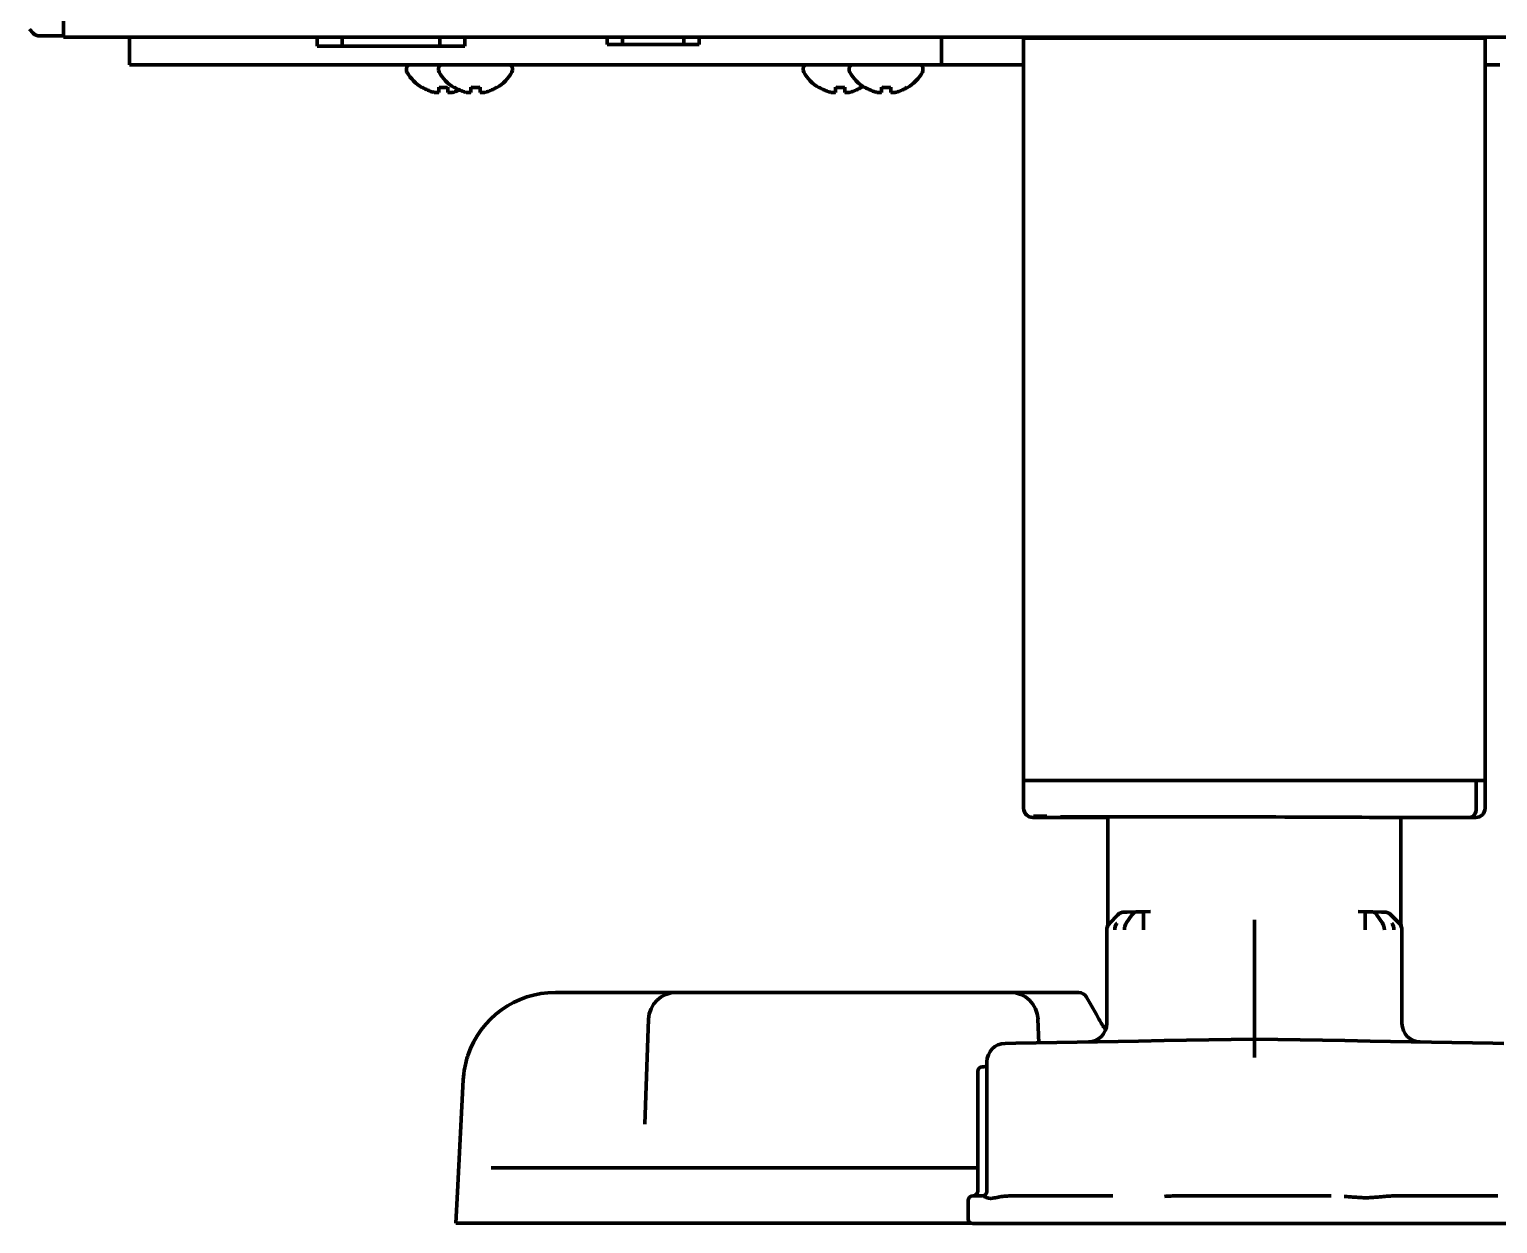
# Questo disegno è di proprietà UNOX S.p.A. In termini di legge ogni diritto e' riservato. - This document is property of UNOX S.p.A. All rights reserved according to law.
# Model space of a CAD drawing. Header units: inches. Extents: x -2898 to 7248, y 606 to 5598.
# Drawn here: x 1019.3 to 1178.4, y 2233.3 to 2362.7 of the extents above; entities that cross this region are included whole.
import ezdxf

# ---------------------------------------------------------------- set-up
doc = ezdxf.new("R2010")
doc.units = ezdxf.units.IN

msp = doc.modelspace()

# ---------------------------------------------------------------- linework, layer by layer
at = {"linetype": 'Continuous', "lineweight": 70}
for p, q in [((1023.02, 2363.64), (1023.02, 2361.84)), ((1019.32, 2362.68), (1019.73, 2362.26)), ((1020.44, 2361.97), (1023.02, 2361.97)), ((1194.04, 2361.84), (1023.02, 2361.84)), ((1030.16, 2361.84), (1030.16, 2358.84)), ((1050.52, 2361.84), (1050.52, 2360.84)), ((1053.23, 2360.84), (1053.23, 2361.84)), ((1063.81, 2361.84), (1063.81, 2360.84)), ((1066.52, 2360.84), (1066.52, 2361.84)), ((1081.92, 2361.84), (1081.92, 2361.04)), ((1083.61, 2361.04), (1083.61, 2361.84)), ((1090.24, 2361.84), (1090.24, 2361.04)), ((1091.92, 2361.04), (1091.92, 2361.84)), ((1118.16, 2361.84), (1118.16, 2358.84)), ((1127.07, 2361.74), (1127.07, 2361.84)), ((1127.07, 2361.74), (1128.87, 2361.74)), ((1127.07, 2281.29), (1127.07, 2361.74)), ((1128.27, 2361.74), (1128.27, 2361.84)), ((1128.87, 2361.74), (1175.27, 2361.74)), ((1175.27, 2361.74), (1177.07, 2361.74)), ((1175.87, 2361.74), (1175.87, 2361.84)), ((1177.07, 2361.74), (1177.07, 2361.84)), ((1177.07, 2361.74), (1177.07, 2281.29)), ((1053.23, 2360.84), (1050.52, 2360.84)), ((1053.23, 2360.84), (1063.81, 2360.84)), ((1063.81, 2360.84), (1066.52, 2360.84)), ((1083.61, 2361.04), (1081.92, 2361.04)), ((1090.24, 2361.04), (1083.61, 2361.04)), ((1091.92, 2361.04), (1090.24, 2361.04)), ((1030.16, 2358.84), (1033.16, 2358.84)), ((1033.16, 2358.84), (1110.16, 2358.84)), ((1060.18, 2358.44), (1060.18, 2358.24)), ((1063.66, 2358.44), (1063.66, 2358.24)), ((1071.66, 2358.24), (1071.66, 2358.44)), ((1103.18, 2358.44), (1103.18, 2358.24)), ((1108.16, 2358.44), (1108.16, 2358.24)), ((1110.16, 2358.84), (1118.16, 2358.84)), ((1116.16, 2358.24), (1116.16, 2358.44)), ((1118.16, 2358.84), (1126.16, 2358.84)), ((1126.16, 2358.84), (1127.07, 2358.84)), ((1177.07, 2358.84), (1178.66, 2358.84)), ((1061.88, 2356.37), (1061.88, 2356.4)), ((1065.36, 2356.37), (1065.36, 2356.4)), ((1069.96, 2356.4), (1069.96, 2356.37)), ((1104.88, 2356.37), (1104.88, 2356.4)), ((1109.48, 2356.4), (1109.48, 2356.37)), ((1109.86, 2356.37), (1109.86, 2356.4)), ((1114.46, 2356.4), (1114.46, 2356.37)), ((1127.07, 2278.44), (1127.07, 2281.29)), ((1127.07, 2281.29), (1128.87, 2281.29)), ((1128.87, 2281.29), (1175.27, 2281.29)), ((1175.27, 2281.29), (1177.07, 2281.29)), ((1176.11, 2281.29), (1176.11, 2278.29)), ((1176.11, 2281.29), (1176.11, 2278.29)), ((1177.07, 2278.3), (1177.07, 2281.29)), ((1127.07, 2278.44), (1127.07, 2278.3)), ((1128.51, 2277.29), (1128.73, 2277.29)), ((1128.51, 2277.29), (1128.73, 2277.29)), ((1128.74, 2277.29), (1136.2, 2277.29)), ((1128.74, 2277.29), (1136.2, 2277.29)), ((1136.2, 2277.38), (1136.2, 2265.6)), ((1166.92, 2277.29), (1175.41, 2277.29)), ((1166.92, 2277.29), (1175.41, 2277.29)), ((1167.95, 2265.6), (1167.95, 2277.29)), ((1175.41, 2277.29), (1175.64, 2277.29)), ((1175.41, 2277.29), (1175.64, 2277.29)), ((1137.29, 2266.75), (1136.36, 2265.81)), ((1137.98, 2267.05), (1138.29, 2267.05)), ((1138.84, 2266.77), (1138.19, 2265.83)), ((1138.29, 2267.05), (1139.33, 2267.07)), ((1140.05, 2266.79), (1140.05, 2265.85)), ((1140.06, 2267.08), (1140.82, 2267.1)), ((1163.32, 2267.1), (1164.08, 2267.08)), ((1164.09, 2266.79), (1164.09, 2265.85)), ((1164.82, 2267.07), (1165.85, 2267.05)), ((1165.31, 2266.77), (1165.96, 2265.83)), ((1165.85, 2267.05), (1166.16, 2267.05)), ((1166.86, 2266.75), (1167.79, 2265.81)), ((1136.07, 2254.98), (1136.07, 2265.1)), ((1152.07, 2255.29), (1152.07, 2265.35)), ((1165.96, 2265.83), (1165.96, 2265.83)), ((1168.07, 2265.1), (1168.07, 2254.98)), ((1076.32, 2258.34), (1081.2, 2258.34)), ((1081.2, 2258.34), (1089.42, 2258.34)), ((1089.42, 2258.34), (1094.92, 2258.34)), ((1094.92, 2258.34), (1120.13, 2258.34)), ((1120.13, 2258.34), (1125.63, 2258.34)), ((1125.63, 2258.34), (1131.62, 2258.34)), ((1131.62, 2258.34), (1133.02, 2258.34)), ((1134.95, 2255.94), (1133.89, 2257.83)), ((1086.02, 2244.08), (1086.42, 2255.45)), ((1128.62, 2255.45), (1128.71, 2252.89)), ((1135.23, 2255.44), (1134.95, 2255.94)), ((1142.28, 2253.12), (1151.97, 2253.29)), ((1151.97, 2253.29), (1152.07, 2253.29)), ((1152.07, 2253.29), (1152.18, 2253.29)), ((1152.18, 2253.29), (1161.87, 2253.12)), ((1125.05, 2252.82), (1126.22, 2252.84)), ((1126.22, 2252.84), (1139.52, 2253.07)), ((1139.52, 2253.07), (1142.28, 2253.12)), ((1161.87, 2253.12), (1164.63, 2253.07)), ((1164.63, 2253.07), (1177.92, 2252.84)), ((1177.92, 2252.84), (1179.09, 2252.82)), ((1122.84, 2250.29), (1122.59, 2250.29)), ((1123.09, 2250.82), (1123.09, 2236.67)), ((1065.7, 2236.72), (1066.34, 2248.87)), ((1122.09, 2249.54), (1122.09, 2249.79)), ((1122.09, 2236.79), (1122.09, 2249.54)), ((1073.68, 2239.34), (1069.35, 2239.34)), ((1122.09, 2239.34), (1073.68, 2239.34)), ((1065.7, 2236.72), (1065.52, 2233.34)), ((1121.07, 2235.79), (1121.07, 2233.79)), ((1121.62, 2236.29), (1122.59, 2236.29)), ((1122.1, 2236.79), (1122.09, 2236.79)), ((1125.71, 2236.29), (1136.74, 2236.29)), ((1143.75, 2236.29), (1160.4, 2236.29)), ((1167.41, 2236.29), (1178.44, 2236.29)), ((1073.51, 2233.34), (1065.52, 2233.34)), ((1073.51, 2233.34), (1121.35, 2233.34)), ((1182.57, 2233.29), (1121.57, 2233.29))]:
    msp.add_line(p, q, dxfattribs=at)
for centre, radius, start, end in [((1020.44, 2362.97), 1, 225, 270), ((1060.58, 2358.44), 0.4, 90, 180), ((1060.58, 2358.24), 0.4, 180, 210.3012), ((1064.06, 2358.44), 0.4, 90, 180), ((1064.06, 2358.24), 0.4, 180, 210.3012), ((1071.26, 2358.44), 0.4, 0, 90), ((1071.26, 2358.24), 0.4, 329.6988, 0), ((1103.58, 2358.44), 0.4, 90, 180), ((1103.58, 2358.24), 0.4, 180, 210.3012), ((1108.56, 2358.44), 0.4, 90, 180), ((1108.56, 2358.24), 0.4, 180, 210.3012), ((1115.76, 2358.44), 0.4, 0, 90), ((1115.76, 2358.24), 0.4, 329.6988, 0), ((1064.38, 2360.46), 4.8, 210.3012, 238.4186), ((1067.86, 2360.46), 4.8, 210.3012, 238.4186), ((1067.47, 2360.46), 4.8, 301.5837, 329.6988), ((1107.38, 2360.46), 4.8, 210.3012, 238.4186), ((1112.36, 2360.46), 4.8, 210.3012, 238.4186), ((1111.96, 2360.46), 4.8, 301.5837, 329.6988), ((1064.18, 2360.15), 3.78, 262.3959, 269.9965), ((1064.18, 2360.15), 3.78, 270.0035, 277.6041), ((1067.67, 2360.15), 3.78, 262.3959, 269.9965), ((1067.66, 2360.15), 3.78, 270.0035, 277.6041), ((1107.18, 2360.15), 3.78, 262.3959, 269.9965), ((1107.18, 2360.15), 3.78, 270.0035, 277.6041), ((1106.98, 2360.46), 4.8, 301.5837, 304.0715), ((1112.16, 2360.15), 3.78, 262.3959, 269.9965), ((1112.16, 2360.15), 3.78, 270.0035, 277.6041), ((1134.2, 2265.96), 2, 344.3099, 0.04), ((1138, 2266.05), 1, 91, 135.5), ((1137.07, 2265.1), 1, 135.5, 180), ((1167.07, 2265.1), 1, 0, 44.5), ((1169.95, 2265.96), 2, 187.3277, 195.6901), ((1076.32, 2248.34), 10, 90, 161.5533), ((1089.42, 2255.34), 3, 90, 178), ((1125.63, 2255.34), 3, 2, 90), ((1133.02, 2257.34), 1, 29.22, 90), ((1134.07, 2254.98), 2, 271, 0), ((1142.21, 2259.34), 8, 209.22, 218.678), ((1170.07, 2254.98), 2, 180, 269), ((1125.09, 2250.82), 2, 91, 180), ((1122.59, 2249.79), 0.5, 90, 180), ((1122.84, 2250.54), 0.25, 270, 0), ((1121.57, 2235.79), 0.5, 90, 180), ((1122.59, 2236.79), 0.5, 270, 0), ((1121.57, 2233.79), 0.5, 180, 270)]:
    msp.add_arc(centre, radius, start, end, dxfattribs=at)
for centre, major_axis, ratio, start_param, end_param in [((1128.07, 2278.3), (1, 0), 0.999995, 3.141593, 4.709304), ((1129.57, 2277.29), (-1.5, 0), 0.003085, 0.00001, 0.785408), ((1129.57, 2277.43), (-1.5, 0), 0.003085, 4.712399, 5.977528), ((1152.07, 2277.29), (-21, 0.06), 0.003085, 3.927, 6.996876), ((1175.41, 2278.29), (0, 1), 0.707107, 3.141593, 4.712389), ((1175.41, 2278.29), (0, 1), 0.707107, 3.141593, 4.712389), ((1174.58, 2277.29), (1.5, 0), 0.003085, 5.497778, 6.283176), ((1176.07, 2278.3), (1, 0), 0.999995, 4.715474, 6.283185), ((1164.07, 2266.08), (-0.017, -1), 0.01745, 2.356346, 3.141594), ((1166.15, 2266.05), (0, 1), 1, 5.48906, 6.265732), ((1137.66, 2265.11), (0.01, -1), 0.707088, 3.925849, 4.70425), ((1165.45, 2265.13), (-0.017, -1), 0.707053, 1.583129, 2.362365), ((1166.49, 2265.11), (-0.01, -1), 0.707088, 1.578072, 2.357338)]:
    msp.add_ellipse(centre, major_axis=major_axis, ratio=ratio, start_param=start_param, end_param=end_param, dxfattribs=at)
for points, knots in [([(1061.88, 2356.4), (1062.09, 2356.27), (1062.29, 2356.17), (1062.62, 2356.03), (1062.73, 2355.99), (1062.95, 2355.91), (1063.07, 2355.88), (1063.18, 2355.85)], [0, 0, 0, 0, 0.5, 0.5, 0.75, 0.75, 1, 1, 1, 1]), ([(1064.68, 2356.4), (1064.68, 2356.27), (1064.68, 2356.17), (1064.68, 2356.03), (1064.68, 2355.99), (1064.68, 2355.91), (1064.68, 2355.88), (1064.68, 2355.85)], [0, 0, 0, 0, 0.5, 0.5, 0.75, 0.75, 1, 1, 1, 1]), ([(1065.18, 2355.85), (1065.24, 2355.86), (1065.34, 2355.89), (1065.51, 2355.94), (1065.67, 2356), (1065.8, 2356.05), (1065.89, 2356.09), (1065.92, 2356.11)], [0, 0, 0, 0, 0.213498, 0.426997, 0.640495, 0.853994, 1, 1, 1, 1]), ([(1065.36, 2356.4), (1065.57, 2356.27), (1065.78, 2356.17), (1066.1, 2356.03), (1066.21, 2355.99), (1066.44, 2355.91), (1066.55, 2355.88), (1066.66, 2355.85)], [0, 0, 0, 0, 0.5, 0.5, 0.75, 0.75, 1, 1, 1, 1]), ([(1068.16, 2356.4), (1068.16, 2356.27), (1068.16, 2356.17), (1068.16, 2356.03), (1068.16, 2355.99), (1068.16, 2355.91), (1068.16, 2355.88), (1068.16, 2355.85)], [0, 0, 0, 0, 0.5, 0.5, 0.75, 0.75, 1, 1, 1, 1]), ([(1104.88, 2356.4), (1105.09, 2356.27), (1105.29, 2356.17), (1105.62, 2356.03), (1105.73, 2355.99), (1105.95, 2355.91), (1106.07, 2355.88), (1106.18, 2355.85)], [0, 0, 0, 0, 0.5, 0.5, 0.75, 0.75, 1, 1, 1, 1]), ([(1107.68, 2356.4), (1107.68, 2356.27), (1107.68, 2356.17), (1107.68, 2356.03), (1107.68, 2355.99), (1107.68, 2355.91), (1107.68, 2355.88), (1107.68, 2355.85)], [0, 0, 0, 0, 0.5, 0.5, 0.75, 0.75, 1, 1, 1, 1]), ([(1109.86, 2356.4), (1110.07, 2356.27), (1110.28, 2356.17), (1110.6, 2356.03), (1110.71, 2355.99), (1110.93, 2355.91), (1111.05, 2355.88), (1111.16, 2355.85)], [0, 0, 0, 0, 0.5, 0.5, 0.75, 0.75, 1, 1, 1, 1]), ([(1112.66, 2356.4), (1112.66, 2356.27), (1112.66, 2356.17), (1112.66, 2356.03), (1112.66, 2355.99), (1112.66, 2355.91), (1112.66, 2355.88), (1112.66, 2355.85)], [0, 0, 0, 0, 0.5, 0.5, 0.75, 0.75, 1, 1, 1, 1]), ([(1138.84, 2266.77), (1138.87, 2266.82), (1138.9, 2266.86), (1138.96, 2266.92), (1138.98, 2266.93), (1139.01, 2266.96), (1139.02, 2266.96), (1139.04, 2266.98), (1139.05, 2266.99), (1139.1, 2267.02), (1139.15, 2267.04), (1139.2, 2267.05), (1139.22, 2267.06), (1139.23, 2267.06), (1139.24, 2267.06), (1139.24, 2267.06), (1139.25, 2267.06), (1139.25, 2267.06), (1139.28, 2267.07), (1139.3, 2267.07), (1139.33, 2267.07)], [0, 0, 0, 0, 0.25, 0.25, 0.375, 0.375, 0.4375, 0.4375, 0.5, 0.5, 0.75, 0.75, 0.8125, 0.828125, 0.828125, 0.84375, 0.84375, 0.875, 0.875, 1, 1, 1, 1]), ([(1139.33, 2267.07), (1139.38, 2267.07), (1139.43, 2267.07), (1139.51, 2267.07), (1139.54, 2267.07), (1139.59, 2267.08), (1139.6, 2267.08), (1139.63, 2267.08), (1139.65, 2267.08), (1139.73, 2267.08), (1139.79, 2267.08), (1139.89, 2267.08), (1139.92, 2267.08), (1139.99, 2267.08), (1140.03, 2267.08), (1140.06, 2267.08)], [0, 0, 0, 0, 0.25, 0.25, 0.375, 0.375, 0.4375, 0.4375, 0.5, 0.5, 0.75, 0.75, 0.875, 0.875, 1, 1, 1, 1]), ([(1140.05, 2266.79), (1140.05, 2266.84), (1140.05, 2266.92), (1140.05, 2266.98), (1140.06, 2267.03), (1140.06, 2267.05), (1140.06, 2267.07), (1140.06, 2267.07), (1140.06, 2267.08), (1140.06, 2267.08), (1140.06, 2267.08), (1140.06, 2267.08), (1140.06, 2267.08), (1140.06, 2267.08)], [0, 0, 0, 0, 0.25, 0.5, 0.5, 0.75, 0.75, 0.8125, 0.84375, 0.84375, 0.875, 0.875, 1, 1, 1, 1]), ([(1152.07, 2265.64), (1152.07, 2265.73), (1152.07, 2265.83), (1152.07, 2265.97), (1152.07, 2266.04), (1152.07, 2266.13), (1152.07, 2266.16), (1152.07, 2266.18), (1152.07, 2266.19), (1152.07, 2266.2), (1152.07, 2266.21), (1152.07, 2266.21)], [0, 0, 0, 0, 0.5, 0.5, 0.75, 0.875, 0.9375, 0.9375, 0.96875, 0.96875, 1, 1, 1, 1]), ([(1164.08, 2267.08), (1164.1, 2267.08), (1164.12, 2267.08), (1164.15, 2267.08), (1164.2, 2267.08), (1164.29, 2267.08), (1164.35, 2267.08), (1164.4, 2267.08), (1164.42, 2267.08), (1164.45, 2267.08), (1164.47, 2267.08), (1164.54, 2267.08), (1164.6, 2267.07), (1164.69, 2267.07), (1164.72, 2267.07), (1164.77, 2267.07), (1164.79, 2267.07), (1164.82, 2267.07)], [0, 0, 0, 0, 0.0625, 0.0625, 0.125, 0.25, 0.375, 0.375, 0.4375, 0.4375, 0.5, 0.5, 0.75, 0.75, 0.875, 0.875, 1, 1, 1, 1]), ([(1165.31, 2266.77), (1165.28, 2266.82), (1165.24, 2266.86), (1165.19, 2266.91), (1165.19, 2266.92), (1165.17, 2266.93), (1165.16, 2266.94), (1165.13, 2266.97), (1165.1, 2266.98), (1165.04, 2267.02), (1165, 2267.04), (1164.94, 2267.05), (1164.93, 2267.06), (1164.91, 2267.06), (1164.91, 2267.06), (1164.91, 2267.06), (1164.9, 2267.06), (1164.89, 2267.06), (1164.86, 2267.07), (1164.84, 2267.07), (1164.82, 2267.07)], [0, 0, 0, 0, 0.25, 0.25, 0.3125, 0.3125, 0.375, 0.375, 0.5, 0.5, 0.75, 0.75, 0.8125, 0.828125, 0.828125, 0.84375, 0.84375, 0.875, 0.875, 1, 1, 1, 1]), ([(1137.16, 2265.82), (1137.15, 2265.81), (1137.14, 2265.8), (1137.12, 2265.77), (1137.12, 2265.76), (1137.1, 2265.72), (1137.08, 2265.69), (1137.04, 2265.61), (1137.02, 2265.56), (1137, 2265.46), (1136.99, 2265.43), (1136.98, 2265.37), (1136.97, 2265.34), (1136.96, 2265.27), (1136.96, 2265.23), (1136.95, 2265.19), (1136.95, 2265.18), (1136.95, 2265.17), (1136.95, 2265.15), (1136.95, 2265.13), (1136.95, 2265.11)], [0, 0, 0, 0, 0.0625, 0.0625, 0.125, 0.125, 0.25, 0.25, 0.5, 0.5, 0.625, 0.625, 0.75, 0.75, 0.875, 0.90625, 0.921875, 0.921875, 0.9375, 1, 1, 1, 1]), ([(1138.19, 2265.83), (1138.17, 2265.81), (1138.15, 2265.77), (1138.13, 2265.73), (1138.12, 2265.72), (1138.12, 2265.72), (1138.12, 2265.71), (1138.11, 2265.71), (1138.11, 2265.7), (1138.1, 2265.69), (1138.07, 2265.62), (1138.05, 2265.56), (1138.02, 2265.44), (1138.01, 2265.38), (1137.99, 2265.26), (1137.99, 2265.19), (1137.99, 2265.13)], [0, 0, 0, 0, 0.125, 0.1875, 0.195313, 0.195313, 0.203125, 0.203125, 0.21875, 0.25, 0.25, 0.5, 0.5, 0.75, 0.75, 1, 1, 1, 1]), ([(1140.06, 2265.14), (1140.06, 2265.21), (1140.06, 2265.27), (1140.06, 2265.4), (1140.05, 2265.46), (1140.05, 2265.55), (1140.05, 2265.59), (1140.05, 2265.63), (1140.05, 2265.64), (1140.05, 2265.64), (1140.05, 2265.64), (1140.05, 2265.65), (1140.05, 2265.65), (1140.05, 2265.67), (1140.05, 2265.69), (1140.05, 2265.76), (1140.05, 2265.8), (1140.05, 2265.85)], [0, 0, 0, 0, 0.25, 0.25, 0.5, 0.5, 0.625, 0.65625, 0.660156, 0.660156, 0.664063, 0.664063, 0.671875, 0.6875, 0.75, 0.75, 1, 1, 1, 1]), ([(1152.07, 2265.64), (1152.07, 2265.64), (1152.07, 2265.64), (1152.07, 2265.62), (1152.07, 2265.57), (1152.07, 2265.5), (1152.07, 2265.43), (1152.07, 2265.38), (1152.07, 2265.35)], [0, 0, 0, 0, 0.000031, 0.000031, 0.250024, 0.500016, 0.750008, 1, 1, 1, 1]), ([(1164.09, 2265.85), (1164.09, 2265.8), (1164.09, 2265.75), (1164.09, 2265.64), (1164.09, 2265.59), (1164.09, 2265.47), (1164.09, 2265.4), (1164.09, 2265.27), (1164.09, 2265.21), (1164.09, 2265.14)], [0, 0, 0, 0, 0.25, 0.25, 0.5, 0.5, 0.75, 0.75, 1, 1, 1, 1]), ([(1166.99, 2265.81), (1166.99, 2265.81), (1166.99, 2265.81), (1167.01, 2265.79), (1167.04, 2265.74), (1167.08, 2265.66), (1167.11, 2265.58), (1167.14, 2265.49), (1167.16, 2265.4), (1167.18, 2265.3), (1167.19, 2265.21), (1167.19, 2265.14), (1167.19, 2265.11)], [0, 0, 0, 0, 0.00004, 0.00004, 0.125035, 0.25003, 0.375025, 0.50002, 0.625015, 0.75001, 0.875005, 1, 1, 1, 1]), ([(1168.03, 2265.41), (1168.03, 2265.41), (1168.02, 2265.41), (1168.02, 2265.42), (1168.02, 2265.43), (1168.02, 2265.44), (1168.02, 2265.44), (1168.02, 2265.44)], [0, 0, 0, 0, 0.555109, 0.898472, 0.948951, 0.984417, 1, 1, 1, 1]), ([(1152.07, 2255.29), (1152.07, 2255.24), (1152.07, 2255.13), (1152.07, 2254.96), (1152.07, 2254.8), (1152.07, 2254.64), (1152.07, 2254.49), (1152.07, 2254.34), (1152.07, 2254.2), (1152.07, 2254.06), (1152.07, 2253.94), (1152.07, 2253.82), (1152.07, 2253.71), (1152.07, 2253.62), (1152.07, 2253.53), (1152.07, 2253.46), (1152.07, 2253.4), (1152.07, 2253.35), (1152.07, 2253.32), (1152.07, 2253.3), (1152.07, 2253.29), (1152.07, 2253.29)], [0, 0, 0, 0, 0.052794, 0.105589, 0.158383, 0.211178, 0.263972, 0.316766, 0.369561, 0.422355, 0.47515, 0.527944, 0.580739, 0.633533, 0.686327, 0.739122, 0.791916, 0.844711, 0.897505, 0.950299, 1, 1, 1, 1]), ([(1152.07, 2251.29), (1152.07, 2251.31), (1152.07, 2251.33), (1152.07, 2251.36), (1152.07, 2251.37), (1152.07, 2251.42), (1152.07, 2251.46), (1152.07, 2251.55), (1152.07, 2251.68), (1152.07, 2251.81), (1152.07, 2251.9), (1152.07, 2251.93), (1152.07, 2252), (1152.07, 2252.03), (1152.07, 2252.18), (1152.07, 2252.29), (1152.07, 2252.46), (1152.07, 2252.51), (1152.07, 2252.59), (1152.07, 2252.61), (1152.07, 2252.66), (1152.07, 2252.68), (1152.07, 2252.8), (1152.07, 2252.88), (1152.07, 2252.97), (1152.07, 2252.99), (1152.07, 2253.02), (1152.07, 2253.02), (1152.07, 2253.04), (1152.07, 2253.08), (1152.07, 2253.12), (1152.07, 2253.19), (1152.07, 2253.23), (1152.07, 2253.26), (1152.07, 2253.27), (1152.07, 2253.28), (1152.07, 2253.28), (1152.07, 2253.29), (1152.07, 2253.29), (1152.07, 2253.29)], [0, 0, 0, 0, 0.015666, 0.015666, 0.031332, 0.031332, 0.062663, 0.062663, 0.125326, 0.187989, 0.187989, 0.219321, 0.219321, 0.250653, 0.250653, 0.375979, 0.375979, 0.438642, 0.438642, 0.469974, 0.469974, 0.501305, 0.501305, 0.626631, 0.626631, 0.657963, 0.657963, 0.673629, 0.673629, 0.689295, 0.751958, 0.751958, 0.877284, 0.877284, 0.908616, 0.908616, 0.939947, 0.939947, 1, 1, 1, 1]), ([(1066.34, 2248.87), (1066.36, 2249.32), (1066.41, 2249.76), (1066.54, 2250.42), (1066.59, 2250.64), (1066.7, 2251.08), (1066.76, 2251.29), (1066.84, 2251.51)], [0, 0, 0, 0, 0.5, 0.5, 0.75, 0.75, 1, 1, 1, 1]), ([(1122.09, 2236.79), (1122.09, 2236.76), (1122.08, 2236.73), (1122.07, 2236.66), (1122.06, 2236.63), (1122.04, 2236.57), (1122.02, 2236.54), (1121.98, 2236.49), (1121.96, 2236.46), (1121.92, 2236.42), (1121.89, 2236.4), (1121.84, 2236.36), (1121.81, 2236.34), (1121.75, 2236.32), (1121.72, 2236.31), (1121.65, 2236.3), (1121.62, 2236.29), (1121.59, 2236.29)], [0, 0, 0, 0, 0.125, 0.125, 0.25, 0.25, 0.375, 0.375, 0.5, 0.5, 0.625, 0.625, 0.75, 0.75, 0.875, 0.875, 1, 1, 1, 1]), ([(1124.71, 2236.23), (1124.58, 2236.21), (1124.46, 2236.19), (1124.24, 2236.15), (1124.13, 2236.13), (1123.93, 2236.08), (1123.83, 2236.07), (1123.72, 2236.05), (1123.7, 2236.05), (1123.65, 2236.04), (1123.63, 2236.04), (1123.57, 2236.03), (1123.49, 2236.03), (1123.41, 2236.03), (1123.34, 2236.04), (1123.3, 2236.04), (1123.23, 2236.06), (1123.2, 2236.07), (1123.15, 2236.08), (1123.14, 2236.08), (1123.11, 2236.09), (1123.09, 2236.1), (1123.02, 2236.13), (1122.97, 2236.15), (1122.89, 2236.19), (1122.85, 2236.21), (1122.82, 2236.23)], [0, 0, 0, 0, 0.125, 0.125, 0.25, 0.25, 0.375, 0.375, 0.40625, 0.40625, 0.4375, 0.4375, 0.5, 0.5625, 0.5625, 0.625, 0.625, 0.6875, 0.6875, 0.71875, 0.71875, 0.75, 0.75, 0.875, 0.875, 1, 1, 1, 1]), ([(1125.71, 2236.29), (1125.54, 2236.29), (1125.37, 2236.29), (1125.12, 2236.27), (1125.04, 2236.27), (1124.87, 2236.25), (1124.79, 2236.24), (1124.71, 2236.23)], [0, 0, 0, 0, 0.5, 0.5, 0.75, 0.75, 1, 1, 1, 1]), ([(1143.75, 2236.29), (1143.51, 2236.29), (1143.27, 2236.29), (1142.92, 2236.28), (1142.8, 2236.28), (1142.57, 2236.26), (1142.45, 2236.26), (1142.33, 2236.25)], [0, 0, 0, 0, 0.5, 0.5, 0.75, 0.75, 1, 1, 1, 1]), ([(1166.26, 2236.25), (1166.1, 2236.23), (1165.93, 2236.22), (1165.59, 2236.18), (1165.42, 2236.17), (1165.07, 2236.14), (1164.89, 2236.12), (1164.62, 2236.11), (1164.52, 2236.11), (1164.34, 2236.1), (1164.24, 2236.1), (1164.06, 2236.1), (1163.96, 2236.1), (1163.77, 2236.11), (1163.68, 2236.11), (1163.39, 2236.12), (1163.2, 2236.14), (1162.9, 2236.16), (1162.81, 2236.17), (1162.61, 2236.18), (1162.51, 2236.19), (1162.21, 2236.22), (1162.01, 2236.23), (1161.81, 2236.25)], [0, 0, 0, 0, 0.125, 0.125, 0.25, 0.25, 0.375, 0.375, 0.4375, 0.4375, 0.5, 0.5, 0.5625, 0.5625, 0.625, 0.625, 0.75, 0.75, 0.8125, 0.8125, 0.875, 0.875, 1, 1, 1, 1]), ([(1167.41, 2236.29), (1167.22, 2236.29), (1167.03, 2236.29), (1166.74, 2236.28), (1166.65, 2236.28), (1166.46, 2236.26), (1166.36, 2236.26), (1166.26, 2236.25)], [0, 0, 0, 0, 0.5, 0.5, 0.75, 0.75, 1, 1, 1, 1])]:
    msp.add_open_spline(points, degree=3, knots=knots, dxfattribs=at)
for points, degree in [([(1063.18, 2355.85), (1063.21, 2355.84), (1063.26, 2355.84), (1063.33, 2355.83), (1063.4, 2355.83), (1063.48, 2355.83), (1063.54, 2355.83), (1063.61, 2355.84), (1063.66, 2355.84), (1063.68, 2355.85)], 3), ([(1063.68, 2355.85), (1063.68, 2355.86), (1063.68, 2355.89), (1063.68, 2355.94), (1063.68, 2356), (1063.68, 2356.06), (1063.68, 2356.13), (1063.68, 2356.2), (1063.68, 2356.29), (1063.68, 2356.36), (1063.68, 2356.4)], 3), ([(1064.68, 2355.85), (1064.71, 2355.84), (1064.75, 2355.84), (1064.82, 2355.83), (1064.9, 2355.83), (1064.97, 2355.83), (1065.04, 2355.83), (1065.11, 2355.84), (1065.16, 2355.84), (1065.18, 2355.85)], 3), ([(1066.66, 2355.85), (1066.69, 2355.84), (1066.74, 2355.84), (1066.82, 2355.83), (1066.89, 2355.83), (1066.96, 2355.83), (1067.03, 2355.83), (1067.1, 2355.84), (1067.14, 2355.84), (1067.16, 2355.85)], 3), ([(1067.16, 2355.85), (1067.16, 2355.86), (1067.16, 2355.89), (1067.16, 2355.94), (1067.16, 2356), (1067.16, 2356.06), (1067.16, 2356.13), (1067.16, 2356.2), (1067.16, 2356.29), (1067.16, 2356.36), (1067.16, 2356.4)], 3), ([(1068.16, 2355.85), (1068.19, 2355.84), (1068.24, 2355.84), (1068.31, 2355.83), (1068.38, 2355.83), (1068.45, 2355.83), (1068.52, 2355.83), (1068.59, 2355.84), (1068.64, 2355.84), (1068.66, 2355.85)], 3), ([(1068.66, 2355.85), (1068.72, 2355.86), (1068.83, 2355.89), (1068.99, 2355.94), (1069.15, 2356), (1069.3, 2356.06), (1069.45, 2356.13), (1069.61, 2356.2), (1069.78, 2356.29), (1069.9, 2356.36), (1069.96, 2356.4)], 3), ([(1106.18, 2355.85), (1106.21, 2355.84), (1106.26, 2355.84), (1106.33, 2355.83), (1106.4, 2355.83), (1106.48, 2355.83), (1106.54, 2355.83), (1106.61, 2355.84), (1106.66, 2355.84), (1106.68, 2355.85)], 3), ([(1106.68, 2355.85), (1106.68, 2355.86), (1106.68, 2355.89), (1106.68, 2355.94), (1106.68, 2356), (1106.68, 2356.06), (1106.68, 2356.13), (1106.68, 2356.2), (1106.68, 2356.29), (1106.68, 2356.36), (1106.68, 2356.4)], 3), ([(1107.68, 2355.85), (1107.71, 2355.84), (1107.75, 2355.84), (1107.82, 2355.83), (1107.9, 2355.83), (1107.97, 2355.83), (1108.04, 2355.83), (1108.11, 2355.84), (1108.16, 2355.84), (1108.18, 2355.85)], 3), ([(1108.18, 2355.85), (1108.24, 2355.86), (1108.34, 2355.89), (1108.51, 2355.94), (1108.67, 2356), (1108.82, 2356.06), (1108.97, 2356.13), (1109.13, 2356.2), (1109.29, 2356.29), (1109.42, 2356.36), (1109.48, 2356.4)], 3), ([(1111.16, 2355.85), (1111.19, 2355.84), (1111.24, 2355.84), (1111.31, 2355.83), (1111.39, 2355.83), (1111.46, 2355.83), (1111.52, 2355.83), (1111.59, 2355.84), (1111.64, 2355.84), (1111.66, 2355.85)], 3), ([(1111.66, 2355.85), (1111.66, 2355.86), (1111.66, 2355.89), (1111.66, 2355.94), (1111.66, 2356), (1111.66, 2356.06), (1111.66, 2356.13), (1111.66, 2356.2), (1111.66, 2356.29), (1111.66, 2356.36), (1111.66, 2356.4)], 3), ([(1112.66, 2355.85), (1112.69, 2355.84), (1112.73, 2355.84), (1112.81, 2355.83), (1112.88, 2355.83), (1112.95, 2355.83), (1113.02, 2355.83), (1113.09, 2355.84), (1113.14, 2355.84), (1113.16, 2355.85)], 3), ([(1113.16, 2355.85), (1113.22, 2355.86), (1113.32, 2355.89), (1113.49, 2355.94), (1113.65, 2356), (1113.8, 2356.06), (1113.95, 2356.13), (1114.11, 2356.2), (1114.28, 2356.29), (1114.4, 2356.36), (1114.46, 2356.4)], 3), ([(1136.12, 2265.42), (1136.1, 2265.37), (1136.14, 2265.45)], 2), ([(1165.96, 2265.83), (1165.97, 2265.81), (1166.01, 2265.76), (1166.05, 2265.68), (1166.08, 2265.6), (1166.11, 2265.51), (1166.13, 2265.42), (1166.15, 2265.32), (1166.16, 2265.23), (1166.16, 2265.16), (1166.16, 2265.13)], 3), ([(1168.03, 2265.4), (1168.03, 2265.4), (1168.03, 2265.39)], 2), ([(1121.6, 2236.29), (1121.59, 2236.29), (1121.59, 2236.29), (1121.59, 2236.29)], 3), ([(1121.62, 2236.29), (1121.62, 2236.29), (1121.61, 2236.29), (1121.6, 2236.29), (1121.6, 2236.29), (1121.6, 2236.29)], 3), ([(1122.09, 2236.79), (1122.08, 2236.7)], 1)]:
    msp.add_open_spline(points, degree=degree, dxfattribs=at)

doc.saveas('drawing.dxf')
